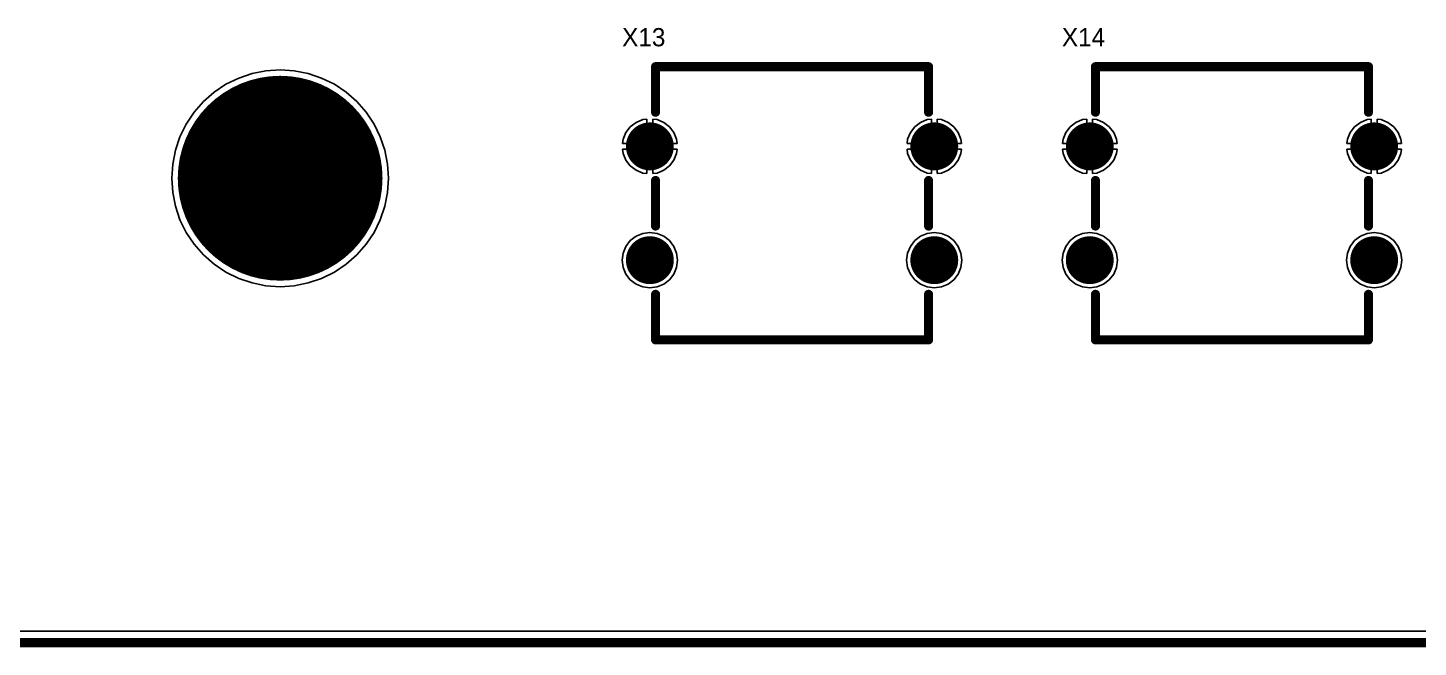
# Model space of a CAD drawing. Header units: millimetres. Extents: x 27 to 265, y 27 to 156.
# Drawn here: x 88.4 to 149.5, y 27.3 to 54.5 of the extents above; entities that cross this region are included whole.
import ezdxf

# ---------------------------------------------------------------- set-up
doc = ezdxf.new("R2010")
doc.units = ezdxf.units.MM
for name, color, linetype in [('BottomLayer', 5, 'Continuous'), ('BottomSolder', 6, 'Continuous'), ('KeepOutLayer', 6, 'Continuous'), ('MultiLayer', 9, 'Continuous'), ('PadHoleLayer', 156, 'Continuous'), ('TopLayer', 1, 'Continuous'), ('TopOverlay', 2, 'Continuous'), ('TopSolder', 216, 'Continuous')]:
    doc.layers.add(name, color=color, linetype=linetype)

msp = doc.modelspace()

# ---------------------------------------------------------------- linework, layer by layer
at = {"layer": 'BottomLayer', "const_width": 0.95}
for points in [[(115.275, 49.3, 1), (116.225, 49.3, 1)], [(127.775, 49.3, 1), (128.725, 49.3, 1)], [(134.608, 49.3, 1), (135.558, 49.3, 1)], [(147.108, 49.3, 1), (148.058, 49.3, 1)], [(115.275, 44.3, 1), (116.225, 44.3, 1)], [(127.775, 44.3, 1), (128.725, 44.3, 1)], [(134.608, 44.3, 1), (135.558, 44.3, 1)], [(147.108, 44.3, 1), (148.058, 44.3, 1)]]:
    msp.add_lwpolyline(points, format="xyb", close=True, dxfattribs=at)
at = {"layer": 'BottomSolder'}
for points, const_width in [([(115.224, 49.3, 1), (116.276, 49.3, 1)], 1.052), ([(127.724, 49.3, 1), (128.776, 49.3, 1)], 1.052), ([(134.558, 49.3, 1), (135.609, 49.3, 1)], 1.052), ([(147.058, 49.3, 1), (148.109, 49.3, 1)], 1.052), ([(99.449, 47.9, 1), (99.551, 47.9, 1)], 0.102), ([(115.224, 44.3, 1), (116.276, 44.3, 1)], 1.052), ([(127.724, 44.3, 1), (128.776, 44.3, 1)], 1.052), ([(134.558, 44.3, 1), (135.609, 44.3, 1)], 1.052), ([(147.058, 44.3, 1), (148.109, 44.3, 1)], 1.052)]:
    msp.add_lwpolyline(points, format="xyb", close=True, dxfattribs=dict(at, const_width=const_width))
at = {"layer": 'KeepOutLayer', "const_width": 0.4}
msp.add_lwpolyline([(27.5, 27.5), (199.7, 27.5)], dxfattribs=at)
at = {"layer": 'MultiLayer', "const_width": 0.95}
for points in [[(115.275, 49.3, 1), (116.225, 49.3, 1)], [(127.775, 49.3, 1), (128.725, 49.3, 1)], [(134.608, 49.3, 1), (135.558, 49.3, 1)], [(147.108, 49.3, 1), (148.058, 49.3, 1)], [(115.275, 44.3, 1), (116.225, 44.3, 1)], [(127.775, 44.3, 1), (128.725, 44.3, 1)], [(134.608, 44.3, 1), (135.558, 44.3, 1)], [(147.108, 44.3, 1), (148.058, 44.3, 1)]]:
    msp.add_lwpolyline(points, format="xyb", close=True, dxfattribs=at)
at = {"layer": 'PadHoleLayer'}
for points, const_width in [([(97.25, 47.9, 1), (101.75, 47.9, 1)], 4.5), ([(115.425, 49.3, 1), (116.075, 49.3, 1)], 0.65), ([(127.925, 49.3, 1), (128.575, 49.3, 1)], 0.65), ([(134.758, 49.3, 1), (135.408, 49.3, 1)], 0.65), ([(147.258, 49.3, 1), (147.908, 49.3, 1)], 0.65), ([(115.425, 44.3, 1), (116.075, 44.3, 1)], 0.65), ([(127.925, 44.3, 1), (128.575, 44.3, 1)], 0.65), ([(134.758, 44.3, 1), (135.408, 44.3, 1)], 0.65), ([(147.258, 44.3, 1), (147.908, 44.3, 1)], 0.65)]:
    msp.add_lwpolyline(points, format="xyb", close=True, dxfattribs=dict(at, const_width=const_width))
at = {"layer": 'TopLayer'}
for p, q in [((98.878, 52.623), (98.267, 52.502)), ((99.5, 52.664), (98.878, 52.623)), ((100.122, 52.623), (99.5, 52.664)), ((100.733, 52.502), (100.122, 52.623)), ((97.118, 52.026), (96.6, 51.68)), ((97.677, 52.302), (97.118, 52.026)), ((98.267, 52.502), (97.677, 52.302)), ((101.323, 52.302), (100.733, 52.502)), ((101.882, 52.026), (101.323, 52.302)), ((102.4, 51.68), (101.882, 52.026)), ((96.6, 51.68), (96.131, 51.269)), ((102.869, 51.269), (102.4, 51.68)), ((95.72, 50.8), (95.374, 50.282)), ((96.131, 51.269), (95.72, 50.8)), ((103.28, 50.8), (102.869, 51.269)), ((103.626, 50.282), (103.28, 50.8)), ((95.374, 50.282), (95.098, 49.723)), ((103.902, 49.723), (103.626, 50.282)), ((114.891, 50.159), (114.698, 49.907)), ((115.143, 50.352), (114.891, 50.159)), ((115.436, 50.473), (115.143, 50.352)), ((115.623, 50.498), (115.436, 50.473)), ((115.623, 49.427), (115.623, 50.498)), ((116.064, 50.473), (115.877, 50.498)), ((115.877, 50.498), (115.877, 49.427)), ((116.357, 50.352), (116.064, 50.473)), ((116.609, 50.159), (116.357, 50.352)), ((116.802, 49.907), (116.609, 50.159)), ((127.391, 50.159), (127.198, 49.907)), ((127.643, 50.352), (127.391, 50.159)), ((127.936, 50.473), (127.643, 50.352)), ((128.123, 50.498), (127.936, 50.473)), ((128.123, 49.427), (128.123, 50.498)), ((128.564, 50.473), (128.377, 50.498)), ((128.377, 50.498), (128.377, 49.427)), ((128.857, 50.352), (128.564, 50.473)), ((129.109, 50.159), (128.857, 50.352)), ((129.302, 49.907), (129.109, 50.159)), ((134.225, 50.159), (134.032, 49.907)), ((134.476, 50.352), (134.225, 50.159)), ((134.769, 50.473), (134.476, 50.352)), ((134.956, 50.498), (134.769, 50.473)), ((134.956, 49.427), (134.956, 50.498)), ((135.398, 50.473), (135.21, 50.498)), ((135.21, 50.498), (135.21, 49.427)), ((135.691, 50.352), (135.398, 50.473)), ((135.942, 50.159), (135.691, 50.352)), ((136.135, 49.907), (135.942, 50.159)), ((146.725, 50.159), (146.532, 49.907)), ((146.976, 50.352), (146.725, 50.159)), ((147.269, 50.473), (146.976, 50.352)), ((147.456, 50.498), (147.269, 50.473)), ((147.456, 49.427), (147.456, 50.498)), ((147.898, 50.473), (147.71, 50.498)), ((147.71, 50.498), (147.71, 49.427)), ((148.191, 50.352), (147.898, 50.473)), ((148.442, 50.159), (148.191, 50.352)), ((148.635, 49.907), (148.442, 50.159)), ((95.098, 49.723), (94.898, 49.133)), ((104.102, 49.133), (103.902, 49.723)), ((114.577, 49.614), (114.552, 49.427)), ((114.698, 49.907), (114.577, 49.614)), ((116.923, 49.614), (116.802, 49.907)), ((116.948, 49.427), (116.923, 49.614)), ((127.077, 49.614), (127.052, 49.427)), ((127.198, 49.907), (127.077, 49.614)), ((129.423, 49.614), (129.302, 49.907)), ((129.448, 49.427), (129.423, 49.614)), ((133.91, 49.614), (133.886, 49.427)), ((134.032, 49.907), (133.91, 49.614)), ((136.256, 49.614), (136.135, 49.907)), ((136.281, 49.427), (136.256, 49.614)), ((146.41, 49.614), (146.386, 49.427)), ((146.532, 49.907), (146.41, 49.614)), ((148.756, 49.614), (148.635, 49.907)), ((148.781, 49.427), (148.756, 49.614)), ((94.898, 49.133), (94.777, 48.522)), ((104.223, 48.522), (104.102, 49.133)), ((114.552, 49.427), (115.623, 49.427)), ((115.623, 49.173), (114.552, 49.173)), ((114.552, 49.173), (114.577, 48.986)), ((114.577, 48.986), (114.698, 48.693)), ((115.623, 48.102), (115.623, 49.173)), ((115.877, 49.427), (116.948, 49.427)), ((116.948, 49.173), (115.877, 49.173)), ((115.877, 49.173), (115.877, 48.102)), ((116.802, 48.693), (116.923, 48.986)), ((116.923, 48.986), (116.948, 49.173)), ((127.052, 49.427), (128.123, 49.427)), ((128.123, 49.173), (127.052, 49.173)), ((127.052, 49.173), (127.077, 48.986)), ((127.077, 48.986), (127.198, 48.693)), ((128.123, 48.102), (128.123, 49.173)), ((128.377, 49.427), (129.448, 49.427)), ((129.448, 49.173), (128.377, 49.173)), ((128.377, 49.173), (128.377, 48.102)), ((129.302, 48.693), (129.423, 48.986)), ((129.423, 48.986), (129.448, 49.173)), ((133.886, 49.427), (134.956, 49.427)), ((134.956, 49.173), (133.886, 49.173)), ((133.886, 49.173), (133.91, 48.986)), ((133.91, 48.986), (134.032, 48.693)), ((134.956, 48.102), (134.956, 49.173)), ((135.21, 49.427), (136.281, 49.427)), ((136.281, 49.173), (135.21, 49.173)), ((135.21, 49.173), (135.21, 48.102)), ((136.135, 48.693), (136.256, 48.986)), ((136.256, 48.986), (136.281, 49.173)), ((146.386, 49.427), (147.456, 49.427)), ((147.456, 49.173), (146.386, 49.173)), ((146.386, 49.173), (146.41, 48.986)), ((146.41, 48.986), (146.532, 48.693)), ((147.456, 48.102), (147.456, 49.173)), ((147.71, 49.427), (148.781, 49.427)), ((148.781, 49.173), (147.71, 49.173)), ((147.71, 49.173), (147.71, 48.102)), ((148.635, 48.693), (148.756, 48.986)), ((148.756, 48.986), (148.781, 49.173)), ((94.777, 48.522), (94.736, 47.9)), ((104.264, 47.9), (104.223, 48.522)), ((114.698, 48.693), (114.891, 48.441)), ((114.891, 48.441), (115.143, 48.248)), ((116.357, 48.248), (116.609, 48.441)), ((116.609, 48.441), (116.802, 48.693)), ((127.198, 48.693), (127.391, 48.441)), ((127.391, 48.441), (127.643, 48.248)), ((128.857, 48.248), (129.109, 48.441)), ((129.109, 48.441), (129.302, 48.693)), ((134.032, 48.693), (134.225, 48.441)), ((134.225, 48.441), (134.476, 48.248)), ((135.691, 48.248), (135.942, 48.441)), ((135.942, 48.441), (136.135, 48.693)), ((146.532, 48.693), (146.725, 48.441)), ((146.725, 48.441), (146.976, 48.248)), ((148.191, 48.248), (148.442, 48.441)), ((148.442, 48.441), (148.635, 48.693)), ((94.736, 47.9), (94.777, 47.278)), ((104.223, 47.278), (104.264, 47.9)), ((115.143, 48.248), (115.436, 48.127)), ((115.436, 48.127), (115.623, 48.102)), ((115.877, 48.102), (116.064, 48.127)), ((116.064, 48.127), (116.357, 48.248)), ((127.643, 48.248), (127.936, 48.127)), ((127.936, 48.127), (128.123, 48.102)), ((128.377, 48.102), (128.564, 48.127)), ((128.564, 48.127), (128.857, 48.248)), ((134.476, 48.248), (134.769, 48.127)), ((134.769, 48.127), (134.956, 48.102)), ((135.21, 48.102), (135.398, 48.127)), ((135.398, 48.127), (135.691, 48.248)), ((146.976, 48.248), (147.269, 48.127)), ((147.269, 48.127), (147.456, 48.102)), ((147.71, 48.102), (147.898, 48.127)), ((147.898, 48.127), (148.191, 48.248)), ((94.777, 47.278), (94.898, 46.667)), ((104.102, 46.667), (104.223, 47.278)), ((94.898, 46.667), (95.098, 46.077)), ((103.902, 46.077), (104.102, 46.667)), ((95.098, 46.077), (95.374, 45.518)), ((103.626, 45.518), (103.902, 46.077)), ((95.374, 45.518), (95.72, 45)), ((103.28, 45), (103.626, 45.518)), ((115.143, 45.352), (114.891, 45.159)), ((115.436, 45.473), (115.143, 45.352)), ((115.75, 45.514), (115.436, 45.473)), ((116.064, 45.473), (115.75, 45.514)), ((116.357, 45.352), (116.064, 45.473)), ((116.609, 45.159), (116.357, 45.352)), ((127.643, 45.352), (127.391, 45.159)), ((127.936, 45.473), (127.643, 45.352)), ((128.25, 45.514), (127.936, 45.473)), ((128.564, 45.473), (128.25, 45.514)), ((128.857, 45.352), (128.564, 45.473)), ((129.109, 45.159), (128.857, 45.352)), ((134.476, 45.352), (134.225, 45.159)), ((134.769, 45.473), (134.476, 45.352)), ((135.083, 45.514), (134.769, 45.473)), ((135.398, 45.473), (135.083, 45.514)), ((135.691, 45.352), (135.398, 45.473)), ((135.942, 45.159), (135.691, 45.352)), ((146.976, 45.352), (146.725, 45.159)), ((147.269, 45.473), (146.976, 45.352)), ((147.583, 45.514), (147.269, 45.473)), ((147.898, 45.473), (147.583, 45.514)), ((148.191, 45.352), (147.898, 45.473)), ((148.442, 45.159), (148.191, 45.352)), ((95.72, 45), (96.131, 44.531)), ((102.869, 44.531), (103.28, 45)), ((114.577, 44.614), (114.536, 44.3)), ((114.698, 44.907), (114.577, 44.614)), ((114.891, 45.159), (114.698, 44.907)), ((116.802, 44.907), (116.609, 45.159)), ((116.923, 44.614), (116.802, 44.907)), ((116.964, 44.3), (116.923, 44.614)), ((127.077, 44.614), (127.036, 44.3)), ((127.198, 44.907), (127.077, 44.614)), ((127.391, 45.159), (127.198, 44.907)), ((129.302, 44.907), (129.109, 45.159)), ((129.423, 44.614), (129.302, 44.907)), ((129.464, 44.3), (129.423, 44.614)), ((133.91, 44.614), (133.869, 44.3)), ((134.032, 44.907), (133.91, 44.614)), ((134.225, 45.159), (134.032, 44.907)), ((136.135, 44.907), (135.942, 45.159)), ((136.256, 44.614), (136.135, 44.907)), ((136.298, 44.3), (136.256, 44.614)), ((146.41, 44.614), (146.369, 44.3)), ((146.532, 44.907), (146.41, 44.614)), ((146.725, 45.159), (146.532, 44.907)), ((148.635, 44.907), (148.442, 45.159)), ((148.756, 44.614), (148.635, 44.907)), ((148.798, 44.3), (148.756, 44.614)), ((96.131, 44.531), (96.6, 44.12)), ((96.6, 44.12), (97.118, 43.774)), ((101.882, 43.774), (102.4, 44.12)), ((102.4, 44.12), (102.869, 44.531)), ((114.536, 44.3), (114.577, 43.986)), ((116.923, 43.986), (116.964, 44.3)), ((127.036, 44.3), (127.077, 43.986)), ((129.423, 43.986), (129.464, 44.3)), ((133.869, 44.3), (133.91, 43.986)), ((136.256, 43.986), (136.298, 44.3)), ((146.369, 44.3), (146.41, 43.986)), ((148.756, 43.986), (148.798, 44.3)), ((97.118, 43.774), (97.677, 43.498)), ((97.677, 43.498), (98.267, 43.298)), ((100.733, 43.298), (101.323, 43.498)), ((101.323, 43.498), (101.882, 43.774)), ((114.577, 43.986), (114.698, 43.693)), ((114.698, 43.693), (114.891, 43.441)), ((114.891, 43.441), (115.143, 43.248)), ((116.357, 43.248), (116.609, 43.441)), ((116.609, 43.441), (116.802, 43.693)), ((116.802, 43.693), (116.923, 43.986)), ((127.077, 43.986), (127.198, 43.693)), ((127.198, 43.693), (127.391, 43.441)), ((127.391, 43.441), (127.643, 43.248)), ((128.857, 43.248), (129.109, 43.441)), ((129.109, 43.441), (129.302, 43.693)), ((129.302, 43.693), (129.423, 43.986)), ((133.91, 43.986), (134.032, 43.693)), ((134.032, 43.693), (134.225, 43.441)), ((134.225, 43.441), (134.476, 43.248)), ((135.691, 43.248), (135.942, 43.441)), ((135.942, 43.441), (136.135, 43.693)), ((136.135, 43.693), (136.256, 43.986)), ((146.41, 43.986), (146.532, 43.693)), ((146.532, 43.693), (146.725, 43.441)), ((146.725, 43.441), (146.976, 43.248)), ((148.191, 43.248), (148.442, 43.441)), ((148.442, 43.441), (148.635, 43.693)), ((148.635, 43.693), (148.756, 43.986)), ((98.267, 43.298), (98.878, 43.177)), ((98.878, 43.177), (99.5, 43.136)), ((99.5, 43.136), (100.122, 43.177)), ((100.122, 43.177), (100.733, 43.298)), ((115.143, 43.248), (115.436, 43.127)), ((115.436, 43.127), (115.75, 43.086)), ((115.75, 43.086), (116.064, 43.127)), ((116.064, 43.127), (116.357, 43.248)), ((127.643, 43.248), (127.936, 43.127)), ((127.936, 43.127), (128.25, 43.086)), ((128.25, 43.086), (128.564, 43.127)), ((128.564, 43.127), (128.857, 43.248)), ((134.476, 43.248), (134.769, 43.127)), ((134.769, 43.127), (135.083, 43.086)), ((135.083, 43.086), (135.398, 43.127)), ((135.398, 43.127), (135.691, 43.248)), ((146.976, 43.248), (147.269, 43.127)), ((147.269, 43.127), (147.583, 43.086)), ((147.583, 43.086), (147.898, 43.127)), ((147.898, 43.127), (148.191, 43.248)), ((199.237, 28), (28, 28))]:
    msp.add_line(p, q, dxfattribs=at)
at = {"layer": 'TopLayer', "const_width": 0.95}
for points in [[(115.275, 49.3, 1), (116.225, 49.3, 1)], [(127.775, 49.3, 1), (128.725, 49.3, 1)], [(134.608, 49.3, 1), (135.558, 49.3, 1)], [(147.108, 49.3, 1), (148.058, 49.3, 1)], [(115.275, 44.3, 1), (116.225, 44.3, 1)], [(127.775, 44.3, 1), (128.725, 44.3, 1)], [(134.608, 44.3, 1), (135.558, 44.3, 1)], [(147.108, 44.3, 1), (148.058, 44.3, 1)]]:
    msp.add_lwpolyline(points, format="xyb", close=True, dxfattribs=at)
at = {"layer": 'TopOverlay', "const_width": 0.4}
for points in [[(116, 52.8), (128, 52.8)], [(116, 50.8), (116, 52.8)], [(128, 50.8), (128, 52.8)], [(135.333, 52.8), (147.333, 52.8)], [(135.333, 50.8), (135.333, 52.8)], [(147.333, 50.8), (147.333, 52.8)], [(116, 45.8), (116, 47.8)], [(128, 45.8), (128, 47.8)], [(135.333, 45.8), (135.333, 47.8)], [(147.333, 45.8), (147.333, 47.8)], [(116, 40.8), (116, 42.8)], [(128, 40.8), (128, 42.8)], [(135.333, 40.8), (135.333, 42.8)], [(147.333, 40.8), (147.333, 42.8)], [(116, 40.8), (128, 40.8)], [(135.333, 40.8), (147.333, 40.8)]]:
    msp.add_lwpolyline(points, dxfattribs=at)
at = {"layer": 'TopOverlay', "const_width": 0.2}
for points in [[(115.9, 52.8, 1), (116.1, 52.8, 1)], [(115.9, 52.8, 1), (116.1, 52.8, 1)], [(127.9, 52.8, 1), (128.1, 52.8, 1)], [(127.9, 52.8, 1), (128.1, 52.8, 1)], [(135.233, 52.8, 1), (135.433, 52.8, 1)], [(135.233, 52.8, 1), (135.433, 52.8, 1)], [(147.233, 52.8, 1), (147.433, 52.8, 1)], [(147.233, 52.8, 1), (147.433, 52.8, 1)], [(115.9, 50.8, 1), (116.1, 50.8, 1)], [(127.9, 50.8, 1), (128.1, 50.8, 1)], [(135.233, 50.8, 1), (135.433, 50.8, 1)], [(147.233, 50.8, 1), (147.433, 50.8, 1)], [(115.9, 47.8, 1), (116.1, 47.8, 1)], [(127.9, 47.8, 1), (128.1, 47.8, 1)], [(135.233, 47.8, 1), (135.433, 47.8, 1)], [(147.233, 47.8, 1), (147.433, 47.8, 1)], [(115.9, 45.8, 1), (116.1, 45.8, 1)], [(127.9, 45.8, 1), (128.1, 45.8, 1)], [(135.233, 45.8, 1), (135.433, 45.8, 1)], [(147.233, 45.8, 1), (147.433, 45.8, 1)], [(115.9, 42.8, 1), (116.1, 42.8, 1)], [(127.9, 42.8, 1), (128.1, 42.8, 1)], [(135.233, 42.8, 1), (135.433, 42.8, 1)], [(147.233, 42.8, 1), (147.433, 42.8, 1)], [(115.9, 40.8, 1), (116.1, 40.8, 1)], [(115.9, 40.8, 1), (116.1, 40.8, 1)], [(127.9, 40.8, 1), (128.1, 40.8, 1)], [(127.9, 40.8, 1), (128.1, 40.8, 1)], [(135.233, 40.8, 1), (135.433, 40.8, 1)], [(135.233, 40.8, 1), (135.433, 40.8, 1)], [(147.233, 40.8, 1), (147.433, 40.8, 1)], [(147.233, 40.8, 1), (147.433, 40.8, 1)]]:
    msp.add_lwpolyline(points, format="xyb", close=True, dxfattribs=at)
at = {"layer": 'TopSolder'}
for points, const_width in [([(115.224, 49.3, 1), (116.276, 49.3, 1)], 1.052), ([(127.724, 49.3, 1), (128.776, 49.3, 1)], 1.052), ([(134.558, 49.3, 1), (135.609, 49.3, 1)], 1.052), ([(147.058, 49.3, 1), (148.109, 49.3, 1)], 1.052), ([(99.449, 47.9, 1), (99.551, 47.9, 1)], 0.102), ([(115.224, 44.3, 1), (116.276, 44.3, 1)], 1.052), ([(127.724, 44.3, 1), (128.776, 44.3, 1)], 1.052), ([(134.558, 44.3, 1), (135.609, 44.3, 1)], 1.052), ([(147.058, 44.3, 1), (148.109, 44.3, 1)], 1.052)]:
    msp.add_lwpolyline(points, format="xyb", close=True, dxfattribs=dict(at, const_width=const_width))

# ---------------------------------------------------------------- texts
at = {"layer": 'TopOverlay'}
for s, p in [('X13', (114.529, 53.696)), ('X14', (133.858, 53.696))]:
    msp.add_text(s, height=0.8, dxfattribs=at).set_placement(p)

doc.saveas('drawing.dxf')
